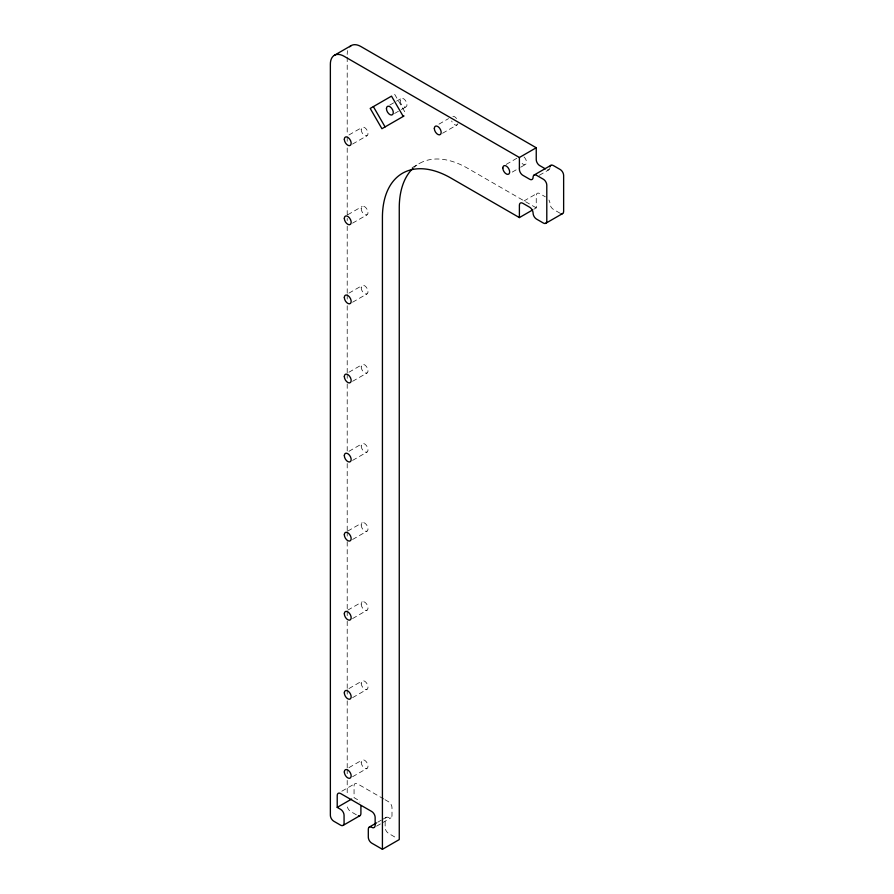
<?xml version="1.0" encoding="UTF-8"?>
<svg xmlns="http://www.w3.org/2000/svg" width="894" height="894" viewBox="0 0 894 894"><rect width="100%" height="100%" fill="white"/><g stroke="black" fill="none" stroke-linecap="round" stroke-linejoin="round"><path stroke-width="0.67" stroke-dasharray="4.47 3.35" d="M389.728 105.09L395.439 101.804M396.578 101.145L401.149 98.508M348.939 134.983L362.182 127.339M394.578 113.482L400.288 110.185M401.428 109.526L405.988 106.889M352.582 144.057L367.021 135.72M438.943 124.154L448.564 118.6M442.575 133.24L457.024 124.903M412.1 167.692L419.32 163.524M347.744 214.761L362.182 206.425M352.582 223.142L367.021 214.806M506.227 164.395L517.056 158.137M512.273 172.084L519.492 167.916M520.699 167.223L525.504 164.44M539.306 175.302L548.938 169.748M348.939 293.143L362.182 285.51M524.007 200.949L537.238 193.305M352.582 302.228L367.021 293.891M533.83 209.252L536.244 207.866L536.244 195.518A4.839 2.794 60 0 1 539.663 193.54L545.374 196.836M348.939 372.228L362.182 364.584M352.582 381.313L367.021 372.977M348.939 451.314L362.182 443.67M352.582 460.399L367.021 452.062M347.744 531.092L362.182 522.755M352.582 539.484L367.021 531.148M347.744 610.177L362.182 601.841M352.582 618.57L367.021 610.233M348.939 688.57L362.182 680.926M352.582 697.655L367.021 689.308M348.939 767.655L362.182 760.012M352.582 776.73L367.021 768.393M341.821 791.224L355.063 783.58M377.726 822.212L381.336 820.122M382.543 819.429L386.152 817.339M376.553 826.157L381.369 823.385M382.565 822.692L390.991 817.82M560.214 213.308L553.364 209.364A4.839 2.794 60 0 1 549.933 203.43A4.839 2.794 60 0 0 548.938 200.055M536.244 207.866L467.752 168.329A96.854 55.92 60 0 0 413.922 167.435M383.794 799.001L357.488 783.814A4.839 2.794 60 0 0 354.058 785.792L354.058 797.66L357.488 799.638A4.839 2.794 60 0 1 359.902 802.197M384.99 799.694L388.577 801.762A4.839 2.794 60 0 1 391.997 807.695L391.997 815.607A4.839 2.794 60 0 1 388.577 817.585A4.839 2.794 60 0 0 385.146 819.563L385.146 827.464A4.839 2.794 60 0 0 388.577 833.398L396.891 838.203M356.348 814.792L350.638 811.495A4.839 2.794 60 0 1 347.207 805.572M394.667 94.306L406.39 114.6M347.207 57.238L347.207 135.419M347.207 136.816L347.207 142.403M347.207 147.991L347.207 220.583M347.207 226.171L347.207 293.187M347.207 294.584L347.207 300.161M347.207 305.748L347.207 372.764M347.207 374.161L347.207 378.352M347.207 383.928L347.207 450.945M347.207 463.517L347.207 530.522M347.207 531.919L347.207 536.109M347.207 541.697L347.207 615.687M347.207 621.274L347.207 688.291M347.207 689.687L347.207 695.275M347.207 700.851L347.207 767.868M347.207 769.265L347.207 774.852M347.207 780.44L347.207 794.397M347.207 54.445A19.366 11.186 60 0 1 347.677 50.623M549.933 167.536A4.839 2.794 60 0 1 547.396 169.882M457.907 123.64A4.839 2.794 60 0 1 455.046 124.881A4.839 2.794 60 0 1 451.638 120.969M452.889 116.287A4.839 2.794 60 0 1 457.024 119.304M523.973 156.942A4.839 2.794 60 0 1 526.052 163.937A4.839 2.794 60 0 1 520.666 161.646M361.176 762.224A4.839 2.794 60 0 0 366.317 768.616A4.839 2.794 60 0 0 366.317 761.766A4.839 2.794 60 0 0 361.176 762.224M361.176 445.894A4.839 2.794 60 0 0 366.317 452.275A4.839 2.794 60 0 0 366.317 445.435A4.839 2.794 60 0 0 361.176 445.894M361.176 129.552A4.839 2.794 60 0 0 366.317 135.944A4.839 2.794 60 0 0 366.317 129.094A4.839 2.794 60 0 0 361.176 129.552M361.176 366.808A4.839 2.794 60 0 0 366.317 373.2A4.839 2.794 60 0 0 366.317 366.35A4.839 2.794 60 0 0 361.176 366.808M361.176 683.139A4.839 2.794 60 0 0 366.317 689.531A4.839 2.794 60 0 0 366.317 682.681A4.839 2.794 60 0 0 361.176 683.139M361.176 524.968A4.839 2.794 60 0 0 366.317 531.36A4.839 2.794 60 0 0 366.317 524.51A4.839 2.794 60 0 0 361.176 524.968M361.176 208.637A4.839 2.794 60 0 0 366.317 215.029A4.839 2.794 60 0 0 366.317 208.179A4.839 2.794 60 0 0 361.176 208.637M361.176 287.723A4.839 2.794 60 0 0 366.317 294.115A4.839 2.794 60 0 0 366.317 287.265A4.839 2.794 60 0 0 361.176 287.723M361.176 604.053A4.839 2.794 60 0 0 366.317 610.446A4.839 2.794 60 0 0 366.317 603.595A4.839 2.794 60 0 0 361.176 604.053M400.143 100.72A4.839 2.794 60 0 0 405.284 107.112A4.839 2.794 60 0 0 405.284 100.262A4.839 2.794 60 0 0 400.143 100.72"/><path stroke-width="1.34" d="M334.378 55.305L351.219 45.572M404.021 115.974L381.928 128.725L370.205 108.431L391.516 96.127L403.239 116.421M412.916 168.363A96.854 55.92 60 0 0 399.26 207.866L399.26 839.578L382.42 849.3L371.725 843.131A4.839 2.794 60 0 1 368.306 837.197L368.306 829.286A4.839 2.794 60 0 1 371.725 827.308A4.839 2.794 60 0 0 375.145 825.33L375.145 817.429A4.839 2.794 60 0 0 371.725 811.495L340.636 793.548A4.839 2.794 60 0 0 337.217 795.526L337.217 807.383L340.636 809.361A4.839 2.794 60 0 1 344.067 815.294L344.067 823.206A4.839 2.794 60 0 1 340.636 825.184L333.786 821.228A4.839 2.794 60 0 1 330.367 815.294L330.367 64.167A19.366 11.186 60 0 1 344.067 56.266L519.392 157.489L536.244 147.756L536.244 159.624A4.839 2.794 60 0 0 539.663 165.558L545.374 168.854M534.098 175.045L550.939 165.312M382.42 849.3L382.42 217.588A96.854 55.92 60 0 1 450.9 178.051L519.392 217.588L532.634 209.945M545.787 223.276L562.628 213.554M337.217 807.383L351.655 799.046M343.061 825.419L359.902 815.697M369.3 827.073L376.519 822.905M536.244 147.756L360.908 46.533A19.366 11.186 60 0 0 349.688 46.801M373.357 106.609L385.079 126.903M519.392 157.489L519.392 169.346A4.839 2.794 60 0 0 522.811 175.28L529.661 179.236A4.839 2.794 60 0 0 533.092 177.258A4.839 2.794 60 0 1 536.512 175.28L543.362 179.236A4.839 2.794 60 0 1 546.793 185.17L546.793 221.064A4.839 2.794 60 0 1 543.362 223.042L536.512 219.086A4.839 2.794 60 0 1 533.092 213.152A4.839 2.794 60 0 0 529.661 207.229L522.811 203.273A4.839 2.794 60 0 0 519.392 205.251L519.392 217.588M360.908 805.572L360.908 813.473A4.839 2.794 60 0 1 358.371 815.831M550.056 166.575A4.839 2.794 60 0 1 553.364 165.558L560.214 169.514A4.839 2.794 60 0 1 563.633 175.436L563.633 211.342A4.839 2.794 60 0 1 561.097 213.688M344.324 613.787A4.839 2.794 60 0 0 349.465 620.179A4.839 2.794 60 0 0 349.465 613.329A4.839 2.794 60 0 0 344.324 613.787M344.324 297.445A4.839 2.794 60 0 0 349.465 303.837A4.839 2.794 60 0 0 349.465 296.987A4.839 2.794 60 0 0 344.324 297.445M502.819 167.994A4.839 2.794 60 0 0 507.948 174.386A4.839 2.794 60 0 0 507.948 167.536A4.839 2.794 60 0 0 502.819 167.994M344.324 218.359A4.839 2.794 60 0 0 349.465 224.752A4.839 2.794 60 0 0 349.465 217.901A4.839 2.794 60 0 0 344.324 218.359M344.324 534.701A4.839 2.794 60 0 0 349.465 541.093A4.839 2.794 60 0 0 349.465 534.243A4.839 2.794 60 0 0 344.324 534.701M344.324 692.872A4.839 2.794 60 0 0 349.465 699.253A4.839 2.794 60 0 0 349.465 692.414A4.839 2.794 60 0 0 344.324 692.872M344.324 376.53A4.839 2.794 60 0 0 349.465 382.923A4.839 2.794 60 0 0 349.465 376.072A4.839 2.794 60 0 0 344.324 376.53M434.328 128.457A4.839 2.794 60 0 0 439.468 134.849A4.839 2.794 60 0 0 439.468 127.998A4.839 2.794 60 0 0 434.328 128.457M344.324 139.285A4.839 2.794 60 0 0 349.465 145.666A4.839 2.794 60 0 0 349.465 138.827A4.839 2.794 60 0 0 344.324 139.285M344.324 455.616A4.839 2.794 60 0 0 349.465 462.008A4.839 2.794 60 0 0 349.465 455.158A4.839 2.794 60 0 0 344.324 455.616M344.324 771.958A4.839 2.794 60 0 0 349.465 778.339A4.839 2.794 60 0 0 349.465 771.488A4.839 2.794 60 0 0 344.324 771.958M386.443 108.632A4.839 2.794 60 0 0 391.583 115.024A4.839 2.794 60 0 0 391.583 108.174A4.839 2.794 60 0 0 386.443 108.632"/></g></svg>
